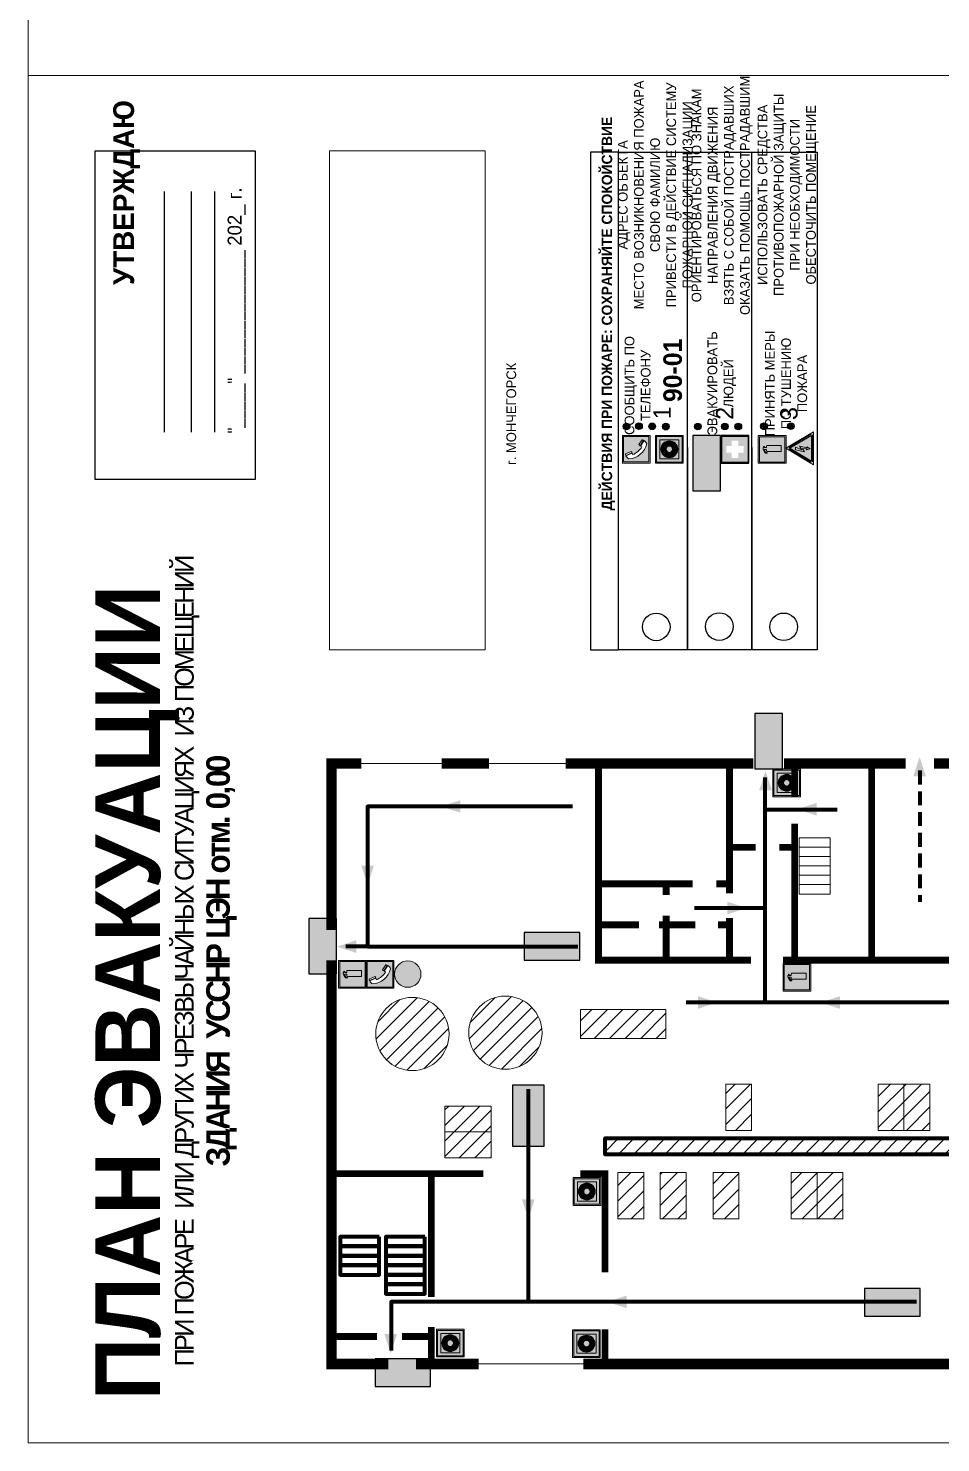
# Model space of a CAD drawing. Header units: millimetres. Extents: x 13810 to 67229, y 12374 to 21950.
# Drawn here: x 21121.1 to 21384.7, y 13757.4 to 14166 of the extents above; entities that cross this region are included whole.
import ezdxf

# ---------------------------------------------------------------- set-up
doc = ezdxf.new("R2010")
doc.units = ezdxf.units.MM
doc.linetypes.add('{ Wide Dash }', pattern=[12, 4, -2, 4, -2])
doc.layers.add('План_Штампы', color=7, linetype='Continuous')
doc.styles.add('обычный', font='arial.ttf')
picture_1 = doc.add_image_def('image1.jpg', size_in_pixel=(337, 105))
pattern_1 = [(225, (42462.9512, 15480.0988), (2.24506403, -2.24506403), [])]

# ---------------------------------------------------------------- blocks, each defined once
blk = doc.blocks.new('A$C7B4425F7')
at = {"true_color": 0xffffff}
blk.add_hatch(color=7, dxfattribs=at).paths.add_polyline_path([(0, 0), (-16, 0), (-16, -8), (0, -8)])
h = blk.add_hatch(color=126)
h.paths.add_polyline_path([(-0.2, -0.2), (-15.8, -0.2), (-15.8, -7.8), (-0.2, -7.8)])
h.paths.add_polyline_path([(-11.76, -2.03), (-11.76, -3.66), (-11.17, -3.66, -0.568275), (-11.17, -6.18), (-12.58, -6.18), (-12.58, -2.03)], flags=16)
h.paths.add_polyline_path([(-13.33, -4.12, -0.495768), (-13.59, -6.18), (-15.03, -6.18), (-15.03, -2.03), (-13.59, -2.03, -0.487973)], flags=16)
h.paths.add_polyline_path([(-10.25, -2.03), (-9.48, -2.03), (-9.48, -6.18), (-10.25, -6.18)], flags=16)
h.paths.add_polyline_path([(-13.84, -3.69), (-14.24, -3.69), (-14.24, -3.03), (-13.9, -3.03, -0.692621)], flags=0)
h.paths.add_polyline_path([(-9.15, -2.03), (-8.4, -2.03), (-8.04, -3.07), (-7.68, -2.03), (-6.93, -2.03), (-7.64, -4.1), (-6.93, -6.18), (-7.68, -6.18), (-8.04, -5.14), (-8.4, -6.18), (-9.15, -6.18), (-8.44, -4.1)], flags=16)
h.paths.add_polyline_path([(-11.76, -4.46), (-11.42, -4.46, -0.692621), (-11.36, -5.12), (-11.76, -5.12)], flags=0)
h.paths.add_polyline_path([(-13.9, -5.2), (-14.24, -5.2), (-14.24, -4.55), (-13.84, -4.55, -0.708038)], flags=0)
edge = h.paths.add_edge_path(flags=16)
edge.add_ellipse((-5.51, -4.08), major_axis=(0, 2.05), ratio=0.586184, start_angle=0, end_angle=360)
edge = h.paths.add_edge_path(flags=0)
edge.add_ellipse((-5.51, -4.08), major_axis=(0, 1.14), ratio=0.454828, start_angle=0, end_angle=360)
h.paths.add_polyline_path([(-4.13, -4.96, 0.377264), (-3.48, -4.52, 0.0555), (-3.16, -2.03), (-1.66, -2.03), (-1.66, -4.96), (-0.96, -4.96), (-0.96, -7.01), (-1.75, -7.01), (-1.75, -6.18), (-3.3, -6.18), (-3.3, -7.02), (-4.13, -7.02)], flags=16)
h.paths.add_polyline_path([(-2.73, -2.91), (-2.28, -2.91), (-2.28, -4.96), (-3.05, -4.96, 0.079136)], flags=0)
at = {"color": 126}
blk.add_lwpolyline([(-16, -8), (0, -8), (0, 0), (-16, 0)], close=True, dxfattribs=at)
blk = doc.blocks.new('A$C32E8229D')
at = {"true_color": 0xffffff}
blk.add_hatch(color=7, dxfattribs=at).paths.add_polyline_path([(0, 0), (0, -8), (16, -8), (16, 0)])
h = blk.add_hatch(color=126)
h.paths.add_polyline_path([(0.2, -0.2), (15.8, -0.2), (15.8, -7.8), (0.2, -7.8)])
h.paths.add_polyline_path([(13.49, -2.05), (12.08, -2.05), (11.37, -2.63, 0.162397), (11.29, -2.84), (11.29, -3.63), (10.35, -3.63), (10.35, -4.05), (11.68, -4.05), (11.68, -3.48), (12.26, -4.28), (11.29, -5.1), (11.29, -6.78), (11.85, -6.78), (11.85, -5.44), (12.8, -4.64), (12.8, -5.94), (14.46, -5.94), (14.46, -5.39), (13.45, -5.39), (13.45, -3.97), (12.46, -2.59), (13.15, -2.59), (13.69, -3.34), (14.18, -3)], flags=16)
h.paths.add_polyline_path([(10.74, -1.82, 1), (11.8, -1.82, 1)], flags=16)
h.paths.add_polyline_path([(9.39, -3.59), (5.99, -3.59), (6.56, -3.03), (5.91, -3.03), (5.1, -3.83), (5.91, -4.64), (6.56, -4.64), (5.99, -4.09), (9.39, -4.09)], flags=16)
h.paths.add_polyline_path([(4.29, -1.08), (1.72, -1.08), (1.72, -6.6), (4.29, -6.6)], flags=16)
at = {"color": 126}
blk.add_lwpolyline([(16, -8), (0, -8), (0, 0), (16, 0)], close=True, dxfattribs=at)
blk = doc.blocks.new('A$C54414219')
at = {"true_color": 0xffffff}
h = blk.add_hatch(color=7, dxfattribs=at)
h.paths.add_polyline_path([(2.39, -9.45), (2.39, -18.3), (11.23, -18.3), (11.23, -9.45)], flags=0)
h.paths.add_polyline_path([(10.71, -13.87, -1), (2.92, -13.87, -1)], flags=0)
h.paths.add_polyline_path([(8.3, -13.87, -1), (5.33, -13.87, -1)], flags=0)
h.paths.add_polyline_path([(0.41, -7.47), (0.41, -20.27), (13.21, -20.27), (13.21, -7.47)])
h.paths.add_polyline_path([(0.92, -19.77), (12.71, -19.77), (12.71, -7.98), (0.92, -7.98)], flags=16)
h.paths.add_polyline_path([(11.23, -9.45), (11.23, -18.3), (2.39, -18.3), (2.39, -9.45)], flags=0)
at = {"lineweight": 5}
h = blk.add_hatch(color=242, dxfattribs=at)
h.paths.add_polyline_path([(12.71, -7.98), (0.92, -7.98), (0.92, -19.77), (12.71, -19.77)])
h.paths.add_polyline_path([(11.23, -18.3), (2.39, -18.3), (2.39, -9.45), (11.23, -9.45)], flags=16)
h.paths.add_polyline_path([(10.71, -13.87, -1), (2.92, -13.87, -1)], flags=0)
h.paths.add_polyline_path([(8.3, -13.87, -1), (5.33, -13.87, -1)], flags=0)
at = {"true_color": 0xffffff}
h = blk.add_hatch(color=7, dxfattribs=at)
h.paths.add_polyline_path([(2.39, -9.45), (2.39, -18.3), (11.23, -18.3), (11.23, -9.45)])
h.paths.add_polyline_path([(10.71, -13.87, -1), (2.92, -13.87, -1)], flags=16)
h.paths.add_polyline_path([(8.3, -13.87, -1), (5.33, -13.87, -1)], flags=0)
at = {"lineweight": 5}
h = blk.add_hatch(color=242, dxfattribs=at)
h.paths.add_polyline_path([(2.92, -13.87, 1), (10.71, -13.87, 1)])
h.paths.add_polyline_path([(8.3, -13.87, -1), (5.33, -13.87, -1)], flags=16)
at = {"color": 242, "lineweight": 5}
for p, q in [((0.41, -20.27), (0.41, -7.47)), ((0.41, -7.47), (13.21, -7.47)), ((0.41, -7.47), (13.21, -7.47)), ((13.21, -20.27), (13.21, -7.47)), ((0.41, -20.27), (13.21, -20.27))]:
    blk.add_line(p, q, dxfattribs=at)
for points in [[(0.92, -7.98), (12.71, -7.98), (12.71, -19.77), (0.92, -19.77)], [(2.39, -9.45), (11.23, -9.45), (11.23, -18.3), (2.39, -18.3)]]:
    blk.add_lwpolyline(points, close=True, dxfattribs=at)
for radius in [3.89, 1.49]:
    blk.add_circle((6.81, -13.87), radius, dxfattribs=at)
blk = doc.blocks.new('A$C7B8C2D5B')
at = {"lineweight": 0}
h = blk.add_hatch(color=5, dxfattribs=at)
h.dxf.hatch_style = 1
h.paths.add_polyline_path([(1.4, -3.02, 1), (-2.11, -3.02, 1)])
at = {"color": 5, "lineweight": 0}
blk.add_circle((-0.36, -3.02), 1.75, dxfattribs=at)
blk = doc.blocks.new('A$C3E6D3DDE')
at = {"lineweight": 5}
h = blk.add_hatch(color=40, dxfattribs=at)
h.paths.add_polyline_path([(24.1, 1.45), (16.46, -11.35), (31.74, -11.35)])
h.paths.add_polyline_path([(24.09, -0.46), (30.03, -10.41), (18.14, -10.41)], flags=16)
h.paths.add_polyline_path([(24.54, -3.08), (23.41, -6.02), (25.13, -5.01), (24.33, -8.5), (24.82, -8.27), (23.79, -9.86), (23.4, -8.04), (23.8, -8.43), (24.04, -6.29), (22.39, -7.25), (23.44, -3.08)], flags=0)
h = blk.add_hatch(color=256, dxfattribs=at)
h.paths.add_polyline_path([(24.37, 0.03, 0.567511), (23.82, 0.03), (17.59, -10.4, 0.582454), (17.86, -10.88), (30.32, -10.88, 0.582149), (30.6, -10.4)])
h.paths.add_polyline_path([(24.09, -0.46), (18.14, -10.41), (30.03, -10.41)], flags=16)
h.paths.add_polyline_path([(24.54, -3.08), (23.41, -6.02), (25.13, -5.01), (24.33, -8.5), (24.82, -8.27), (23.79, -9.86), (23.4, -8.04), (23.8, -8.43), (24.04, -6.29), (22.39, -7.25), (23.44, -3.08)], flags=0)
h = blk.add_hatch(color=40, dxfattribs=at)
h.paths.add_polyline_path([(24.09, -0.46), (18.14, -10.41), (30.03, -10.41)])
h.paths.add_polyline_path([(24.82, -8.27), (23.79, -9.86), (23.4, -8.04), (23.8, -8.43), (24.04, -6.29), (22.39, -7.25), (23.44, -3.08), (24.54, -3.08), (23.41, -6.02), (25.13, -5.01), (24.33, -8.5)], flags=16)
at = {"color": 40, "lineweight": 5}
for p, q in [((16.46, -11.35), (24.1, 1.45)), ((24.1, 1.45), (31.74, -11.35))]:
    blk.add_line(p, q, dxfattribs=at)
at = {"lineweight": 5}
for p, q in [((17.59, -10.4), (23.82, 0.03)), ((24.37, 0.03), (30.6, -10.4)), ((18.14, -10.41), (24.09, -0.46)), ((23.44, -3.08), (22.39, -7.25)), ((22.39, -7.25), (24.04, -6.29)), ((23.41, -6.02), (24.54, -3.08)), ((25.13, -5.01), (23.41, -6.02)), ((24.54, -3.08), (23.44, -3.08)), ((24.04, -6.29), (23.8, -8.43)), ((24.09, -0.46), (30.03, -10.41)), ((24.33, -8.5), (25.13, -5.01)), ((17.86, -10.88), (30.32, -10.88)), ((18.14, -10.41), (30.03, -10.41)), ((23.8, -8.43), (23.4, -8.04)), ((23.4, -8.04), (23.79, -9.86)), ((23.79, -9.86), (24.82, -8.27)), ((24.82, -8.27), (24.33, -8.5))]:
    blk.add_line(p, q, dxfattribs=at)
at = {"color": 50, "lineweight": 5}
blk.add_line((31.74, -11.35), (16.46, -11.35), dxfattribs=at)
blk = doc.blocks.new('A$C456E1F9C')
at = {"lineweight": 5}
h = blk.add_hatch(color=242, dxfattribs=at)
h.paths.add_polyline_path([(0.51, -1.47), (0.51, -13.26), (12.29, -13.26), (12.29, -1.47)])
h.paths.add_polyline_path([(5.42, -4.95, -0.254479), (4.78, -5.4), (3.52, -2.53, -0.209735), (4.23, -2.4)], flags=16)
h.paths.add_polyline_path([(8.53, -8.6), (10.87, -10.17), (10.54, -10.76), (8.03, -9.13, -0.192251)], flags=16)
h.paths.add_polyline_path([(4.61, -5.49, 0.005518), (3.87, -5.72, 0.128647), (7.49, -10.01, 0.00809), (7.83, -9.33), (10.47, -10.97, -0.16736), (8.99, -12.25, -0.327862), (1.95, -3.95, -0.166952), (3.36, -2.62)], flags=16)
at = {"color": 242, "lineweight": 5}
for p, q in [((0, -13.77), (0, -0.97)), ((12.8, -0.97), (0, -0.97)), ((4.61, -5.49), (3.36, -2.62)), ((3.52, -2.53), (4.78, -5.4)), ((4.23, -2.4), (5.42, -4.95)), ((12.8, -13.77), (12.8, -0.97)), ((7.83, -9.33), (10.47, -10.97)), ((8.03, -9.13), (10.54, -10.76)), ((10.81, -10.12), (8.53, -8.6)), ((10.54, -10.76), (10.8, -10.3)), ((10.8, -10.3), (10.81, -10.12)), ((0, -13.77), (12.8, -13.77))]:
    blk.add_line(p, q, dxfattribs=at)
blk.add_lwpolyline([(0.51, -1.47), (12.29, -1.47), (12.29, -13.26), (0.51, -13.26)], close=True, dxfattribs=at)
for centre, radius, start, end in [((4.59, -5.34), 2.99, 114.28453, 152.19739), ((11.12, -3.31), 9.19, 183.99153, 256.60086), ((4.02, -3.27), 0.891, 76.32839, 123.70924), ((14.98, -39.1), 35.17, 107.14873, 108.41345), ((13.86, -0.94), 11.08, 205.55365, 234.87622), ((4.68, -4.59), 0.824, 276.9621, 334.07228), ((-13.31, 0.8), 23.44, 332.54871, 334.40268), ((8.94, -9.5), 0.989, 114.40924, 157.93883), ((7.87, -9.46), 3, 291.92908, 329.9329)]:
    blk.add_arc(centre, radius, start, end, dxfattribs=at)
blk = doc.blocks.new('A$C18900ED3')
h = blk.add_hatch(color=126)
h.paths.add_polyline_path([(-0.18, -0.18), (-7.02, -0.18), (-7.02, -7.02), (-0.18, -7.02)])
h.paths.add_polyline_path([(-5.89, -4.46), (-5.89, -2.77), (-4.46, -2.77), (-4.46, -1.31), (-2.77, -1.31), (-2.77, -2.77), (-1.33, -2.77), (-1.33, -4.46), (-2.77, -4.46), (-2.77, -5.89), (-4.46, -5.89), (-4.46, -4.46)], flags=16)
at = {"color": 126}
for p, q in [((-7.2, 0), (-7.2, -7.2)), ((0, 0), (-7.2, 0)), ((0, -7.2), (0, 0)), ((-7.02, -7.02), (-7.02, -0.18)), ((-7.02, -0.18), (-0.18, -0.18)), ((-0.18, -0.18), (-0.18, -7.02)), ((-7.2, -7.2), (0, -7.2)), ((-0.18, -7.02), (-7.02, -7.02))]:
    blk.add_line(p, q, dxfattribs=at)
blk = doc.blocks.new('A$C3AD82952')
at = {"true_color": 0xf5f5ff}
h = blk.add_hatch(color=7, dxfattribs=at)
h.dxf.hatch_style = 1
h.paths.add_polyline_path([(8.21, 8.73, 0.414214), (7.89, 9.05), (7.22, 9.05), (7.22, 9.92), (7.59, 9.92, 1), (7.57, 10.36), (7.22, 10.36), (7.22, 10.6), (6.43, 10.6), (6.43, 10.36), (6.01, 10.36), (4.74, 9.59), (4.74, 8.69), (4.98, 8.73), (4.98, 9.26), (6.12, 9.91), (6.43, 9.91), (6.43, 9.05), (5.76, 9.05, 0.414214), (5.44, 8.73), (5.44, 2.2), (8.21, 2.2)], flags=0)
h.paths.add_polyline_path([(12.8, 12.8), (0, 12.8), (0, 0), (12.8, 0)])
h.paths.add_polyline_path([(0.51, 12.29), (12.29, 12.29), (12.29, 0.51), (0.51, 0.51)], flags=16)
h.paths.add_polyline_path([(4.74, 9.59), (6.01, 10.36), (6.43, 10.36), (6.43, 10.6), (7.22, 10.6), (7.22, 10.36), (7.59, 10.36, -0.94586), (7.59, 9.92), (7.22, 9.92), (7.22, 9.05), (7.89, 9.05, -0.414214), (8.21, 8.73), (8.21, 2.2), (5.44, 2.2), (5.44, 8.73, -0.414214), (5.76, 9.05), (6.43, 9.05), (6.43, 9.91), (6.12, 9.91), (4.98, 9.26), (4.98, 8.73), (4.74, 8.69)], flags=0)
h = blk.add_hatch(color=242)
h.dxf.hatch_style = 1
h.paths.add_polyline_path([(12.29, 12.29), (0.51, 12.29), (0.51, 0.51), (12.29, 0.51)])
h.paths.add_polyline_path([(4.74, 8.69), (4.74, 9.59), (6.01, 10.36), (6.43, 10.36), (6.43, 10.6), (7.22, 10.6), (7.22, 10.36), (7.59, 10.36, -0.94586), (7.59, 9.92), (7.22, 9.92), (7.22, 9.05), (7.89, 9.05, -0.414214), (8.21, 8.73), (8.21, 2.2), (5.44, 2.2), (5.44, 8.73, -0.414214), (5.76, 9.05), (6.43, 9.05), (6.43, 9.91), (6.12, 9.91), (4.98, 9.26), (4.98, 8.73)], flags=16)
h = blk.add_hatch(color=7, dxfattribs=at)
h.dxf.hatch_style = 1
h.paths.add_polyline_path([(8.21, 8.73, 0.414214), (7.89, 9.05), (7.22, 9.05), (7.22, 9.92), (7.59, 9.92, 1), (7.57, 10.36), (7.22, 10.36), (7.22, 10.6), (6.43, 10.6), (6.43, 10.36), (6.01, 10.36), (4.74, 9.59), (4.74, 8.69), (4.98, 8.73), (4.98, 9.26), (6.12, 9.91), (6.43, 9.91), (6.43, 9.05), (5.76, 9.05, 0.414214), (5.44, 8.73), (5.44, 2.2), (8.21, 2.2)])
at = {"color": 242, "lineweight": 5}
for p, q in [((0, 0), (0, 12.8)), ((0, 12.8), (12.8, 12.8)), ((6.01, 10.36), (4.74, 9.59)), ((4.74, 9.59), (4.74, 8.69)), ((4.74, 8.69), (4.98, 8.73)), ((4.98, 9.26), (6.12, 9.91)), ((4.98, 8.73), (4.98, 9.26)), ((5.44, 2.2), (5.44, 8.73)), ((5.76, 9.05), (6.43, 9.05)), ((6.01, 10.36), (6.43, 10.36)), ((6.12, 9.91), (6.43, 9.91)), ((7.22, 10.6), (6.43, 10.6)), ((6.43, 10.6), (6.43, 10.36)), ((6.43, 9.91), (6.43, 9.05)), ((7.22, 10.36), (7.22, 10.6)), ((7.59, 10.36), (7.22, 10.36)), ((7.22, 9.05), (7.22, 9.92)), ((7.59, 9.92), (7.22, 9.92)), ((7.89, 9.05), (7.22, 9.05)), ((8.21, 2.2), (8.21, 8.73)), ((12.8, 0), (12.8, 12.8)), ((0, 0), (12.8, 0)), ((5.44, 2.2), (8.21, 2.2))]:
    blk.add_line(p, q, dxfattribs=at)
blk.add_lwpolyline([(0.51, 12.29), (12.29, 12.29), (12.29, 0.51), (0.51, 0.51)], close=True, dxfattribs=at)
for centre, radius, start, end in [((5.76, 8.73), 0.32, 90, 180), ((7.58, 10.14), 0.223, 273.18746, 86.81254), ((7.89, 8.73), 0.32, 0, 90)]:
    blk.add_arc(centre, radius, start, end, dxfattribs=at)

msp = doc.modelspace()

# ---------------------------------------------------------------- hatches: boundary and pattern name
at = {"lineweight": 0}
h = msp.add_hatch(color=256, dxfattribs=at)
h.dxf.hatch_style = 1
h.paths.add_polyline_path([(21293.93, 14050, 1), (21293.93, 14051.93, 1)])
h = msp.add_hatch(color=256, dxfattribs=at)
h.dxf.hatch_style = 1
h.paths.add_polyline_path([(21297.51, 14050.1, 1), (21297.51, 14052.03, 1)])
h = msp.add_hatch(color=256, dxfattribs=at)
h.dxf.hatch_style = 1
h.paths.add_polyline_path([(21301.32, 14050.06, 1), (21301.32, 14052, 1)])
h = msp.add_hatch(color=256, dxfattribs=at)
h.dxf.hatch_style = 1
h.paths.add_polyline_path([(21305.25, 14049.98, 1), (21305.25, 14051.91, 1)])
h = msp.add_hatch(color=256, dxfattribs=at)
h.dxf.hatch_style = 1
h.paths.add_polyline_path([(21314.52, 14049.99, 1), (21314.52, 14051.92, 1)])
h = msp.add_hatch(color=256, dxfattribs=at)
h.dxf.hatch_style = 1
h.paths.add_polyline_path([(21322.3, 14050.03, 1), (21322.3, 14051.97, 1)])
h = msp.add_hatch(color=256, dxfattribs=at)
h.dxf.hatch_style = 1
h.paths.add_polyline_path([(21326.2, 14050.03, 1), (21326.2, 14051.96, 1)])
h = msp.add_hatch(color=256, dxfattribs=at)
h.dxf.hatch_style = 1
h.paths.add_polyline_path([(21333.62, 14050.08, 1), (21333.62, 14052.02, 1)])
h = msp.add_hatch(color=256, dxfattribs=at)
h.dxf.hatch_style = 1
h.paths.add_polyline_path([(21341.39, 14050.09, 1), (21341.39, 14052.02, 1)])
h = msp.add_hatch(dxfattribs=at)
h.set_pattern_fill('ANSI31', color=256, angle=180)
h.set_pattern_definition(pattern_1)
h.paths.add_polyline_path([(21579.64, 13907.11), (21624.15, 13907.11), (21624.15, 13919.12), (21579.64, 13919.12)])
h.paths.add_polyline_path([(21579.64, 13928.64), (21624.15, 13928.64), (21624.15, 13940.66), (21579.64, 13940.66)])
h.paths.add_polyline_path([(21454.46, 13905.18), (21535.77, 13905.18), (21535.77, 13917.19), (21454.46, 13917.19)])
h.paths.add_polyline_path([(21454.46, 13929.86), (21516.16, 13929.86), (21516.16, 13941.88), (21454.46, 13941.88)])
h.paths.add_polyline_path([(21478.88, 13873.75), (21488.17, 13873.75), (21488.17, 13885.99), (21478.88, 13885.99)])
h.paths.add_polyline_path([(21374.05, 13847.62), (21381.51, 13847.62), (21381.51, 13861), (21374.05, 13861)])
h.paths.add_polyline_path([(21366.59, 13847.62), (21374.05, 13847.62), (21374.05, 13861), (21366.59, 13861)])
h.paths.add_polyline_path([(21322.56, 13847.62), (21330.02, 13847.62), (21330.02, 13861), (21322.56, 13861)])
h.paths.add_polyline_path([(21280.64, 13874.16), (21305.29, 13874.16), (21305.29, 13882.49), (21280.64, 13882.49)])
h.paths.add_polyline_path([(21248.34, 13875.84, 1), (21269.5, 13875.84, 1)])
h.paths.add_polyline_path([(21241.45, 13847.17), (21254.83, 13847.17), (21254.83, 13854.64), (21241.45, 13854.64)])
h.paths.add_polyline_path([(21241.45, 13839.71), (21254.83, 13839.71), (21254.83, 13847.17), (21241.45, 13847.17)])
h = msp.add_hatch(dxfattribs=at)
h.set_pattern_fill('ANSI31', color=256, angle=180)
h.set_pattern_definition(pattern_1)
h.paths.add_polyline_path([(21242.64, 13875.46, 1), (21221.49, 13875.46, 1)])
h = msp.add_hatch(dxfattribs=at)
h.set_pattern_fill('ANSI31', color=256, angle=180)
h.set_pattern_definition(pattern_1)
h.paths.add_polyline_path([(21592.24, 13849.65, 1), (21579.44, 13849.65, 1)])
h.paths.add_polyline_path([(21557.33, 13849.42, 1), (21570.13, 13849.42, 1)])
h.paths.add_polyline_path([(21535.6, 13856.22), (21593.63, 13856.22), (21593.63, 13860.57), (21535.6, 13860.57)])
h.paths.add_polyline_path([(21495.2, 13856.22), (21499.46, 13856.22), (21532.71, 13856.22), (21532.71, 13860.57), (21495.2, 13860.57)])
h.paths.add_polyline_path([(21495.2, 13840.68), (21499.46, 13840.68), (21499.46, 13856.22), (21495.2, 13856.22)])
h.paths.add_polyline_path([(21287.72, 13840.68), (21495.2, 13840.68), (21495.2, 13845.32), (21287.72, 13845.32)])
h.paths.add_polyline_path([(21514.12, 13836.71), (21521.58, 13836.71), (21521.58, 13850.1), (21514.12, 13850.1)])
h.paths.add_polyline_path([(21506.66, 13836.71), (21514.12, 13836.71), (21514.12, 13850.1), (21506.66, 13850.1)])
h.paths.add_polyline_path([(21493.07, 13804.95, 1), (21526.98, 13804.95, 1)])
h.paths.add_polyline_path([(21455.24, 13798.63, 1), (21476.39, 13798.63, 1)])
h.paths.add_polyline_path([(21429.22, 13798.15, 1), (21442.03, 13798.15, 1)])
h.paths.add_polyline_path([(21387.82, 13797.75, 1), (21405.82, 13797.75, 1)])
h.paths.add_polyline_path([(21450.22, 13823.14), (21457.68, 13823.14), (21457.68, 13836.52), (21450.22, 13836.52)])
h.paths.add_polyline_path([(21437.21, 13819.7), (21444.67, 13819.7), (21444.67, 13833.08), (21437.21, 13833.08)])
h.paths.add_polyline_path([(21425.54, 13819.7), (21433, 13819.7), (21433, 13833.08), (21425.54, 13833.08)])
h.paths.add_polyline_path([(21395.31, 13819.7), (21406.79, 13819.7), (21406.79, 13829.45), (21395.31, 13829.45)])
h.paths.add_polyline_path([(21348.97, 13822.04), (21356.43, 13822.04), (21356.43, 13835.42), (21348.97, 13835.42)])
h.paths.add_polyline_path([(21341.5, 13822.04), (21348.97, 13822.04), (21348.97, 13835.42), (21341.5, 13835.42)])
h.paths.add_polyline_path([(21318.9, 13822.04), (21326.36, 13822.04), (21326.36, 13835.42), (21318.9, 13835.42)])
h.paths.add_polyline_path([(21303.65, 13822.04), (21311.12, 13822.04), (21311.12, 13835.42), (21303.65, 13835.42)])
h.paths.add_polyline_path([(21291.41, 13822.04), (21298.87, 13822.04), (21298.87, 13835.42), (21291.41, 13835.42)])

# ---------------------------------------------------------------- linework, layer by layer
at = {"color": 126, "lineweight": 0, "true_color": 0x008754}
for points in [[(21121.1, 14547.36), (21721.1, 14547.36), (21721.1, 14152.36), (21121.1, 14152.36)], [(21121.1, 14152.36), (21721.1, 14152.36), (21721.1, 13757.36), (21121.1, 13757.36)]]:
    msp.add_lwpolyline(points, close=True, dxfattribs=at)
for points in [[(21140.39, 14035.63), (21140.39, 14130.63), (21186.6, 14130.63), (21186.6, 14035.63)], [(21291.57, 13986.45), (21291.57, 14130.22), (21283.52, 14130.22), (21283.52, 13986.45)], [(21291.57, 13986.45), (21291.57, 14130.22), (21348.97, 14130.22), (21348.97, 13986.45)]]:
    msp.add_lwpolyline(points, close=True)
for points in [[(21311.57, 14044.87), (21311.57, 13986.45), (21311.57, 14130.22)], [(21330.14, 14044.87), (21330.14, 13986.45), (21330.14, 14130.22)], [(21160.44, 14049.38), (21160.44, 14118.91)], [(21168.2, 14049.38), (21168.2, 14118.91)], [(21174.99, 14049.38), (21174.99, 14118.91)]]:
    msp.add_lwpolyline(points)
at = {"lineweight": 0}
for points, const_width in [([(21217.28, 13953.6), (21208.65, 13953.6), (21208.65, 13905.48)], 3), ([(21254.22, 13953.6), (21240.55, 13953.6)], 3), ([(21330.52, 13953.6), (21276.29, 13953.6)], 3), ([(21329.86, 13896.81), (21285.8, 13896.81), (21285.8, 13952.46)], 2), ([(21323.65, 13953.6), (21323.65, 13916.12)], 2), ([(21374.52, 13953.6), (21339.36, 13953.6)], 3), ([(21342.48, 13953.6), (21342.48, 13944.1)], 2), ([(21364.72, 13953.6), (21364.72, 13896.81)], 2), ([(21539.57, 13953.6), (21382.74, 13953.6)], 3), ([(21342.48, 13896.81), (21342.48, 13936.21)], 2), ([(21323.65, 13929.4), (21331.25, 13929.4)], 2), ([(21342.48, 13929.4), (21338.05, 13929.4)], 2), ([(21285.8, 13918.81), (21313.05, 13918.81)], 2), ([(21305.38, 13918.81), (21305.38, 13915.63)], 2), ([(21323.65, 13918.81), (21319.86, 13918.81)], 2), ([(21285.8, 13907.02), (21297.5, 13907.02)], 2), ([(21313.77, 13907.02), (21303.26, 13907.02)], 2), ([(21305.38, 13896.81), (21305.38, 13909.61)], 2), ([(21323.65, 13907.02), (21320.32, 13907.02)], 2), ([(21323.65, 13896.81), (21323.65, 13909.01)], 2), ([(21208.65, 13896.74), (21208.65, 13780.11), (21225.11, 13780.11)], 3), ([(21437.5, 13896.81), (21339.08, 13896.81)], 2), ([(21252.59, 13835.11), (21209.86, 13835.11)], 2), ([(21237.53, 13799.45), (21237.53, 13835.11)], 2), ([(21287.7, 13806.55), (21287.7, 13835.11), (21280.58, 13835.11)], 2), ([(21221.86, 13788.04), (21209.38, 13788.04)], 2), ([(21237.53, 13788.04), (21229.05, 13788.04)], 2), ([(21237.53, 13780.94), (21237.53, 13790.77)], 2), ([(21287.7, 13780.11), (21287.7, 13790.08)], 2), ([(21233.14, 13780.11), (21251.23, 13780.11)], 3), ([(21281.47, 13780.11), (21552.62, 13780.11)], 3)]:
    msp.add_lwpolyline(points, dxfattribs=dict(at, const_width=const_width))
for points in [[(21276.29, 13953.6), (21210.6, 13953.6)], [(21281.47, 13780.11), (21251.23, 13780.11)]]:
    msp.add_lwpolyline(points, dxfattribs=at)
at = {"color": 126, "lineweight": 100, "true_color": 0x008754}
for points in [[(21334, 13884.54), (21334, 13949.58)], [(21278.32, 13941.18), (21219.08, 13941.18), (21219.08, 13900.75), (21212.82, 13900.75)], [(21334, 13940.35), (21354.77, 13940.35)], [(21334, 13911.85), (21313.52, 13911.85)], [(21219.08, 13900.75), (21279.84, 13900.75)], [(21470.46, 13884.54), (21311.13, 13884.54)], [(21265.59, 13798.07), (21265.59, 13859.51)], [(21377.71, 13798.07), (21225.89, 13798.07), (21225.89, 13783.99)]]:
    msp.add_lwpolyline(points, dxfattribs=at)
at = {"color": 126, "linetype": '{ Wide Dash }', "lineweight": 100, "true_color": 0x008754}
msp.add_lwpolyline([(21378.63, 13951.57), (21378.63, 13913.61)], dxfattribs=at)
at = {"lineweight": 0}
for points in [[(21352.7, 13932.17), (21343.79, 13932.17), (21343.79, 13929.46), (21352.7, 13929.46)], [(21352.7, 13929.46), (21343.79, 13929.46), (21343.79, 13926.75), (21352.7, 13926.75)], [(21352.7, 13926.75), (21343.79, 13926.75), (21343.79, 13924.03), (21352.7, 13924.03)], [(21352.7, 13924.03), (21343.79, 13924.03), (21343.79, 13921.32), (21352.7, 13921.32)], [(21352.7, 13921.32), (21343.79, 13921.32), (21343.79, 13918.61), (21352.7, 13918.61)], [(21352.7, 13918.61), (21343.79, 13918.61), (21343.79, 13915.89), (21352.7, 13915.89)], [(21305.29, 13874.16), (21280.64, 13874.16), (21280.64, 13882.49), (21305.29, 13882.49)], [(21330.02, 13847.62), (21322.56, 13847.62), (21322.56, 13861), (21330.02, 13861)], [(21374.05, 13847.62), (21366.59, 13847.62), (21366.59, 13861), (21374.05, 13861)], [(21381.51, 13847.62), (21374.05, 13847.62), (21374.05, 13861), (21381.51, 13861)], [(21241.45, 13847.17), (21241.45, 13854.64), (21254.83, 13854.64), (21254.83, 13847.17)], [(21241.45, 13839.71), (21241.45, 13847.17), (21254.83, 13847.17), (21254.83, 13839.71)], [(21298.87, 13822.04), (21291.41, 13822.04), (21291.41, 13835.42), (21298.87, 13835.42)], [(21311.12, 13822.04), (21303.65, 13822.04), (21303.65, 13835.42), (21311.12, 13835.42)], [(21326.36, 13822.04), (21318.9, 13822.04), (21318.9, 13835.42), (21326.36, 13835.42)], [(21348.97, 13822.04), (21341.5, 13822.04), (21341.5, 13835.42), (21348.97, 13835.42)], [(21356.43, 13822.04), (21348.97, 13822.04), (21348.97, 13835.42), (21356.43, 13835.42)]]:
    msp.add_lwpolyline(points, close=True, dxfattribs=at)
at = {"lineweight": 100}
for points in [[(21495.2, 13840.68), (21287.72, 13840.68), (21287.72, 13845.32), (21495.2, 13845.32)], [(21222.48, 13816.87), (21211.22, 13816.87), (21211.22, 13814.12), (21222.48, 13814.12)], [(21222.48, 13814.12), (21211.22, 13814.12), (21211.22, 13811.37), (21222.48, 13811.37)], [(21235.66, 13816.87), (21224.4, 13816.87), (21224.4, 13814.12), (21235.66, 13814.12)], [(21235.66, 13814.12), (21224.4, 13814.12), (21224.4, 13811.37), (21235.66, 13811.37)], [(21222.48, 13811.37), (21211.22, 13811.37), (21211.22, 13808.63), (21222.48, 13808.63)], [(21235.66, 13811.37), (21224.4, 13811.37), (21224.4, 13808.63), (21235.66, 13808.63)], [(21222.48, 13808.63), (21211.22, 13808.63), (21211.22, 13805.88), (21222.48, 13805.88)], [(21235.66, 13808.63), (21224.4, 13808.63), (21224.4, 13805.88), (21235.66, 13805.88)], [(21235.66, 13805.88), (21224.4, 13805.88), (21224.4, 13803.13), (21235.66, 13803.13)], [(21235.66, 13803.13), (21224.4, 13803.13), (21224.4, 13800.38), (21235.66, 13800.38)]]:
    msp.add_lwpolyline(points, close=True, dxfattribs=at)
for centre, radius in [((21293.93, 14050.96), 0.966), ((21297.51, 14051.07), 0.966), ((21301.32, 14051.03), 0.966), ((21305.25, 14050.95), 0.966), ((21314.52, 14050.96), 0.966), ((21322.3, 14051), 0.966), ((21326.2, 14050.99), 0.966), ((21333.62, 14051.05), 0.966), ((21341.39, 14051.06), 0.966), ((21302.49, 13993.08), 3.98), ((21320.72, 13993.17), 3.98), ((21339.3, 13993.11), 3.98)]:
    msp.add_circle(centre, radius)
at = {"lineweight": 0}
for centre in [(21232.06, 13875.46), (21258.92, 13875.84)]:
    msp.add_circle(centre, 10.58, dxfattribs=at)
at = {"layer": 'План_Штампы', "color": 126, "true_color": 0x008754}
for points in [[(21380.42, 13949.87), (21376.75, 13949.87), (21378.56, 13955.5)], [(21335.91, 13945.85), (21332.24, 13945.85), (21334.05, 13951.48)], [(21245.95, 13943.04), (21245.95, 13939.38), (21240.33, 13941.19)], [(21348.8, 13942.24), (21348.8, 13938.57), (21343.18, 13940.38)], [(21217.28, 13924.11), (21220.95, 13924.1), (21219.14, 13918.48)], [(21323, 13910.03), (21323.01, 13913.69), (21328.63, 13911.88)], [(21215.86, 13902.55), (21215.85, 13898.89), (21210.23, 13900.7)], [(21314.54, 13882.72), (21314.54, 13886.38), (21320.16, 13884.58)], [(21355.56, 13886.38), (21355.56, 13882.72), (21349.94, 13884.53)], [(21263.71, 13827.7), (21267.37, 13827.7), (21265.57, 13822.08)], [(21293.98, 13799.91), (21293.97, 13796.24), (21288.35, 13798.05)], [(21223.96, 13788.75), (21227.62, 13788.75), (21225.81, 13783.13)]]:
    msp.add_solid(points, dxfattribs=at)

# ---------------------------------------------------------------- block references
for name, p, xscale, yscale, zscale, rotation in [('A$C456E1F9C', (21292.11, 14040.41), 0.625, 0.625, 0.625, 90), ('A$C54414219', (21297.6, 14040.15), 0.625, 0.625, 0.625, 90), ('A$C18900ED3', (21321.24, 14048.41), 1.111111111007631, 1.111111111007631, 1.111111111007631, 90), ('A$C3AD82952', (21339.98, 14040.36), 0.625, 0.625, 0.625, 90), ('A$C3E6D3DDE', (21340.79, 14029.64), 0.625, 0.625, 0.625, 90), ('A$C54414219', (21344.44, 13939.36), 0.625, 0.625, 0.625, 180), ('A$C3AD82952', (21218.73, 13888.7), 0.625, 0.625, 0.625, 90), ('A$C456E1F9C', (21218.09, 13888.7), 0.625, 0.625, 0.625, 90), ('A$C7B8C2D5B', (21229.94, 13886.19), 2.177419353276491, 2.177419353276491, 2.177419353276491, 180), ('A$C3AD82952', (21347.13, 13887.86), 0.625, 0.625, 0.625, 90), ('A$C54414219', (21286.72, 13821.28), 0.625, 0.625, 0.625, 180), ('A$C54414219', (21247.25, 13777.46), 0.625, 0.625, 0.625, 180), ('A$C54414219', (21286.6, 13777.33), 0.625, 0.625, 0.625, 180)]:
    msp.add_blockref(name, p, dxfattribs=dict(xscale=xscale, yscale=yscale, zscale=zscale, rotation=rotation))
at = {"xscale": -1, "rotation": 90}
msp.add_blockref('A$C32E8229D', (21313.09, 14048.41), dxfattribs=at)
at = {"layer": 'План_Штампы'}
for p, rotation in [((21330.94, 13968.03), 90), ((21202.15, 13908.83), 90), ((21221.32, 13773.59), 180)]:
    msp.add_blockref('A$C7B4425F7', p, dxfattribs=dict(at, rotation=rotation))
at = {"layer": 'План_Штампы', "color": 126, "true_color": 0x008754, "xscale": -1, "rotation": 180}
for p in [(21264.38, 13896.82), (21362.7, 13793.94)]:
    msp.add_blockref('A$C32E8229D', p, dxfattribs=at)
at = {"layer": 'План_Штампы', "color": 126, "true_color": 0x008754, "xscale": 1.113761976465601, "yscale": 1.113761976465601, "zscale": 1.113761976465601, "rotation": 89.99786532371438}
msp.add_blockref('A$C32E8229D', (21261.11, 13842.96), dxfattribs=at)

# ---------------------------------------------------------------- texts
at = {"lineweight": 0, "rotation": 90, "style": 'обычный'}
for s, insert, char_height, width, attachment_point in [('\\pi-8.4,l8.4,t8.4;{\\fProxima Nova Rg|b0|i0|c204|p2;АДРЕС ОБЪЕКТА\\PМЕСТО ВОЗНИКНОВЕНИЯ ПОЖАРА \\PСВОЮ ФАМИЛИЮ\\PПРИВЕСТИ В ДЕЙСТВИЕ СИСТЕМУ \\PПОЖАРНОЙ СИГНАЛИЗАЦИИ}', (21302.56, 14117.91), 2.8, 126.6484, 5), ('\\pi-8.4,l8.4,t8.4;{\\fProxima Nova Rg|b0|i0|c204|p2;ОРИЕНТИРОВАТЬСЯ ПО ЗНАКАМ \\PНАПРАВЛЕНИЯ ДВИЖЕНИЯ\\PВЗЯТЬ С СОБОЙ ПОСТРАДАВШИХ\\PОКАЗАТЬ ПОМОЩЬ ПОСТРАДАВШИМ}', (21321.53, 14117.77), 2.8, 126.6484, 5), ('\\pi-18,l18,t18;{\\fProxima Nova Rg|b1|i0|c204|p2;УТВЕРЖДАЮ\\H1.1997x; }', (21149.51, 14118.57), 6, 126.6484, 5), ('\\pi-8.4,l8.4,t8.4;{\\fProxima Nova Rg|b0|i0|c204|p2;ИСПОЛЬЗОВАТЬ СРЕДСТВА \\PПРОТИВОПОЖАРНОЙ ЗАЩИТЫ \\PПРИ НЕОБХОДИМОСТИ \\PОБЕСТОЧИТЬ ПОМЕЩЕНИЕ}', (21340.6, 14117.93), 2.8, 126.6484, 5), ('{\\fProxima Nova Rg|b1|i0|c204|p2;ДЕЙСТВИЯ ПРИ ПОЖАРЕ: СОХРАНЯЙТЕ СПОКОЙСТВИЕ\\H1.6644x; }', (21288.69, 14083.62), 3, 175.1736, 5), ('{\\fArial Narrow|b0|i0|c204|p34;"_____" ______________ \\fProxima Nova Rg|b0|i0|c204|p2;202_ г. }', (21181.27, 14084.53), 4, 78.6503, 5), ('{\\fProxima Nova Rg|b0|i0|c204|p2;СООБЩИТЬ ПО \\PТЕЛЕФОНУ}', (21297.12, 14062.84), 2.8, 126.6484, 5), ('{\\fProxima Nova Rg|b1|i0|c204|p2;\\H1.0714x;90-01\\fProxima Nova Rg|b0|i0|c204|p2;\\H0.93331x; \\H1.3449x; }', (21307.27, 14067.21), 5, 126.6484, 5), ('{\\fProxima Nova Rg|b0|i0|c204|p2;ЭВАКУИРОВАТЬ \\PЛЮДЕЙ}', (21321.44, 14063.44), 2.8, 126.6484, 5), ('{\\fProxima Nova Rg|b0|i0|c204|p2;ПРИНЯТЬ МЕРЫ \\PПО ТУШЕНИЮ \\PПОЖАРА}', (21340.02, 14063.41), 2.8, 126.6484, 5), ('\\pi-8.4,l8.4,t8.4;{\\fProxima Nova Rg|b0|i0|c204|p2;г. МОНЧЕГОРСК\\H1.1997x; }', (21260.64, 14054.63), 2.8, 126.6484, 5), ('{\\fProxima Nova Rg|b0|i0|c204|p2;1\\H1.1667x; }', (21304.18, 14054.94), 5, 126.6484, 5), ('{\\fProxima Nova Rg|b0|i0|c204|p2;2\\H1.1967x; }', (21322.27, 14054.79), 5, 126.6484, 5), ('{\\fProxima Nova Rg|b0|i0|c204|p2;3\\H1.1967x; }', (21340.85, 14054.73), 5, 126.6484, 5), ('{\\fProxima Nova Rg|b1|i0|c204|p2;ПЛАН ЭВАКУАЦИИ}', (21140.49, 13769.65), 18.7, 419.8066, 1)]:
    msp.add_mtext(s, dxfattribs=dict(at, insert=insert, char_height=char_height, width=width, attachment_point=attachment_point))
at = {"color": 0, "lineweight": 0, "insert": (21163.3, 13896.29), "char_height": 6.8, "width": 381.8334, "attachment_point": 5, "rotation": 90, "style": 'обычный'}
msp.add_mtext('{\\fArial Black|b1|i0|c204|p34;\\H2x;\\T0.85;  \\fArial Narrow|b0|i0|c204|p34;\\H0.8x;\\W0.9;\\P\\fProxima Nova Rg|b0|i0|c204|p2;\\H0.5x;\\W1;\\C256;ПРИ ПОЖАРЕ  ИЛИ ДРУГИХ ЧРЕЗВЫЧАЙНЫХ СИТУАЦИЯХ  ИЗ ПОМЕЩЕНИЙ \\fProxima Nova Rg|b1|i0|c204|p2;\\H1.25x;\\PЗДАНИЯ  УССНР ЦЭН отм. 0,00}', dxfattribs=at)

# ---------------------------------------------------------------- pictures from other files: only their frames are drawn
at = {"color": 7, "lineweight": 0, "true_color": 0xf5f5ff}
image = msp.add_image(picture_1, insert=(21253.05, 13986.45), size_in_units=(144.15, 44.91), rotation=90, dxfattribs=at)
image.dxf.flags = 7

doc.saveas('drawing.dxf')
